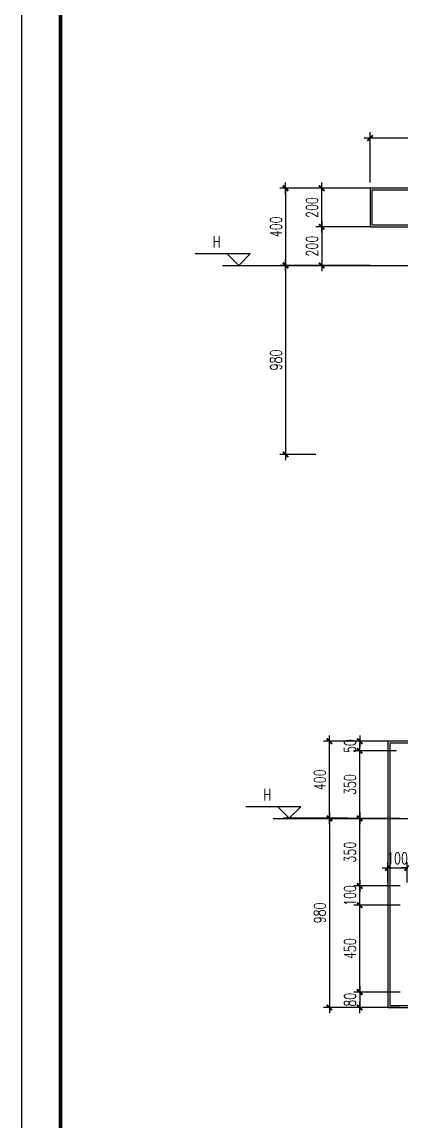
# Model space of a CAD drawing. Extents: x 1980812 to 2578970, y -669191 to 284498.
# Drawn here: x 2372276 to 2374243, y -400084 to -394388 of the extents above; entities that cross this region are included whole.
import ezdxf
from ezdxf.enums import TextEntityAlignment as Align

# ---------------------------------------------------------------- set-up
doc = ezdxf.new("R2010")
doc.units = 0
doc.header["$LTSCALE"] = 1000
doc.header["$MEASUREMENT"] = 0
doc.linetypes.add('DOTE', pattern=[2.42, 2, -0.2, 0.02, -0.2])
for name, color, linetype in [('DIM_ELEV', 3, 'Continuous'), ('dote', 1, 'DOTE'), ('TEXT', 7, 'Continuous'), ('TK', 1, 'Continuous'), ('详细标注', 231, 'Continuous'), ('铝板', 31, 'Continuous')]:
    doc.layers.add(name, color=color, linetype=linetype)
doc.styles.add('DIM_FONT', font='SIMPLEX', dxfattribs={"width": 0.7, "bigfont": 'GBCBIG'})
doc.styles.add('FSJ-SHX', font='txtw.shx', dxfattribs={"width": 0.75, "bigfont": 'hztxtw.shx'})
doc.dimstyles.new('DIMN20', dxfattribs={"dimscale": 0.2, "dimtxt": 300, "dimasz": 1, "dimexe": 150, "dimexo": 0, "dimgap": 100, "dimtad": 1, "dimdec": 0, "dimzin": 0, "dimdsep": 46, "dimtxsty": 'DIM_FONT', "dimblk1": '_DIMX', "dimblk2": '_DIMX', "dimsah": 1, "dimcen": 0.09, "dimclrd": 256, "dimclre": 256, "dimclrt": 7, "dimadec": 0, "dimazin": 0, "dimtfac": 1, "dimtdec": 0, "dimtix": 1, "dimtmove": 2, "dimatfit": 3, "dimldrblk": '_DIMX', "dimfxl": 150, "dimtolj": 1, "dimtzin": 0, "dimarcsym": 0})

# ---------------------------------------------------------------- blocks, each defined once
blk = doc.blocks.new('_DIMX')
blk.add_line((-150, 0), (150, 0))
at = {"const_width": 50}
blk.add_lwpolyline([(-70, -70), (70, 70)], dxfattribs=at)
blk = doc.blocks.new('*D2382')
at = {"layer": 'Defpoints', "color": 0, "transparency": 16777216}
for p in [(2374028.8, -398865.7, 0), (2374238.1, -398865.7, 0), (2374238.1, -398965.7, 0)]:
    blk.add_point(p, dxfattribs=at)
at = {"layer": '详细标注', "lineweight": -2, "transparency": 16777216}
for p, q in [((2374238.1, -398865.7, 0), (2373998.8, -398865.7, 0)), ((2374028.8, -398865.5, 0), (2374028.8, -398865.3, 0)), ((2374028.8, -398965.7, 0), (2374028.8, -398865.7, 0)), ((2374238.1, -398965.7, 0), (2373998.8, -398965.7, 0)), ((2374028.8, -398965.9, 0), (2374028.8, -398966.1, 0))]:
    blk.add_line(p, q, dxfattribs=at)
at = {"layer": '详细标注', "lineweight": -2, "transparency": 16777216, "xscale": 0.2, "yscale": 0.2, "zscale": 0.2}
for p, rotation in [((2374028.8, -398865.7, 0), 270), ((2374028.8, -398965.7, 0), 90)]:
    blk.add_blockref('_DIMX', p, dxfattribs=dict(at, rotation=rotation))
at = {"layer": '详细标注', "color": 7, "transparency": 16777216, "insert": (2373978.8, -398915.7, 0), "char_height": 60, "attachment_point": 5, "rotation": 90, "style": 'DIM_FONT'}
blk.add_mtext('\\A1;100', dxfattribs=at)
blk = doc.blocks.new('*D2383')
at = {"layer": 'Defpoints', "color": 0, "transparency": 16777216}
for p in [(2374028.8, -398515.7, 0), (2374238.1, -398515.7, 0), (2374238.1, -398865.7, 0)]:
    blk.add_point(p, dxfattribs=at)
at = {"layer": '详细标注', "lineweight": -2, "transparency": 16777216}
for p, q in [((2374238.1, -398515.7, 0), (2373998.8, -398515.7, 0)), ((2374028.8, -398865.5, 0), (2374028.8, -398515.9, 0)), ((2374238.1, -398865.7, 0), (2373998.8, -398865.7, 0))]:
    blk.add_line(p, q, dxfattribs=at)
at = {"layer": '详细标注', "lineweight": -2, "transparency": 16777216, "xscale": 0.2, "yscale": 0.2, "zscale": 0.2}
for p, rotation in [((2374028.8, -398515.7, 0), 90), ((2374028.8, -398865.7, 0), 270)]:
    blk.add_blockref('_DIMX', p, dxfattribs=dict(at, rotation=rotation))
at = {"layer": '详细标注', "color": 7, "transparency": 16777216, "insert": (2373978.8, -398690.7, 0), "char_height": 60, "attachment_point": 5, "rotation": 90, "style": 'DIM_FONT'}
blk.add_mtext('\\A1;350', dxfattribs=at)
blk = doc.blocks.new('*D2384')
at = {"layer": 'Defpoints', "color": 0, "transparency": 16777216}
for p in [(2374028.8, -398165.7, 0), (2374219.3, -398165.7, 0), (2374238.1, -398515.7, 0)]:
    blk.add_point(p, dxfattribs=at)
at = {"layer": '详细标注', "lineweight": -2, "transparency": 16777216}
for p, q in [((2374219.3, -398165.7, 0), (2373998.8, -398165.7, 0)), ((2374028.8, -398515.5, 0), (2374028.8, -398165.9, 0)), ((2374238.1, -398515.7, 0), (2373998.8, -398515.7, 0))]:
    blk.add_line(p, q, dxfattribs=at)
at = {"layer": '详细标注', "lineweight": -2, "transparency": 16777216, "xscale": 0.2, "yscale": 0.2, "zscale": 0.2}
for p, rotation in [((2374028.8, -398165.7, 0), 90), ((2374028.8, -398515.7, 0), 270)]:
    blk.add_blockref('_DIMX', p, dxfattribs=dict(at, rotation=rotation))
at = {"layer": '详细标注', "color": 7, "transparency": 16777216, "insert": (2373978.8, -398340.7, 0), "char_height": 60, "attachment_point": 5, "rotation": 90, "style": 'DIM_FONT'}
blk.add_mtext('\\A1;350', dxfattribs=at)
blk = doc.blocks.new('*D2385')
at = {"layer": 'Defpoints', "color": 0, "transparency": 16777216}
for p in [(2374028.8, -398965.7, 0), (2374238.1, -398965.7, 0), (2374238.1, -399415.7, 0)]:
    blk.add_point(p, dxfattribs=at)
at = {"layer": '详细标注', "lineweight": -2, "transparency": 16777216}
for p, q in [((2374238.1, -398965.7, 0), (2373998.8, -398965.7, 0)), ((2374028.8, -399415.5, 0), (2374028.8, -398965.9, 0)), ((2374238.1, -399415.7, 0), (2373998.8, -399415.7, 0))]:
    blk.add_line(p, q, dxfattribs=at)
at = {"layer": '详细标注', "lineweight": -2, "transparency": 16777216, "xscale": 0.2, "yscale": 0.2, "zscale": 0.2}
for p, rotation in [((2374028.8, -398965.7, 0), 90), ((2374028.8, -399415.7, 0), 270)]:
    blk.add_blockref('_DIMX', p, dxfattribs=dict(at, rotation=rotation))
at = {"layer": '详细标注', "color": 7, "transparency": 16777216, "insert": (2373978.8, -399190.7, 0), "char_height": 60, "attachment_point": 5, "rotation": 90, "style": 'DIM_FONT'}
blk.add_mtext('\\A1;450', dxfattribs=at)
blk = doc.blocks.new('*D2386')
at = {"layer": 'Defpoints', "color": 0, "transparency": 16777216}
for p in [(2374028.8, -398865.7, 0), (2374238.1, -398865.7, 0), (2374238.1, -398965.7, 0)]:
    blk.add_point(p, dxfattribs=at)
at = {"layer": '详细标注', "lineweight": -2, "transparency": 16777216}
for p, q in [((2374238.1, -398865.7, 0), (2373998.8, -398865.7, 0)), ((2374028.8, -398865.5, 0), (2374028.8, -398865.3, 0)), ((2374028.8, -398965.7, 0), (2374028.8, -398865.7, 0)), ((2374238.1, -398965.7, 0), (2373998.8, -398965.7, 0)), ((2374028.8, -398965.9, 0), (2374028.8, -398966.1, 0))]:
    blk.add_line(p, q, dxfattribs=at)
at = {"layer": '详细标注', "lineweight": -2, "transparency": 16777216, "xscale": 0.2, "yscale": 0.2, "zscale": 0.2}
for p, rotation in [((2374028.8, -398865.7, 0), 270), ((2374028.8, -398965.7, 0), 90)]:
    blk.add_blockref('_DIMX', p, dxfattribs=dict(at, rotation=rotation))
at = {"layer": '详细标注', "color": 7, "transparency": 16777216, "insert": (2373978.8, -398915.7, 0), "char_height": 60, "attachment_point": 5, "rotation": 90, "style": 'DIM_FONT'}
blk.add_mtext('\\A1;100', dxfattribs=at)
blk = doc.blocks.new('*D2387')
at = {"layer": 'Defpoints', "color": 0, "transparency": 16777216}
for p in [(2374028.8, -398515.7, 0), (2374238.1, -398515.7, 0), (2374238.1, -398865.7, 0)]:
    blk.add_point(p, dxfattribs=at)
at = {"layer": '详细标注', "lineweight": -2, "transparency": 16777216}
for p, q in [((2374238.1, -398515.7, 0), (2373998.8, -398515.7, 0)), ((2374028.8, -398865.5, 0), (2374028.8, -398515.9, 0)), ((2374238.1, -398865.7, 0), (2373998.8, -398865.7, 0))]:
    blk.add_line(p, q, dxfattribs=at)
at = {"layer": '详细标注', "lineweight": -2, "transparency": 16777216, "xscale": 0.2, "yscale": 0.2, "zscale": 0.2}
for p, rotation in [((2374028.8, -398515.7, 0), 90), ((2374028.8, -398865.7, 0), 270)]:
    blk.add_blockref('_DIMX', p, dxfattribs=dict(at, rotation=rotation))
at = {"layer": '详细标注', "color": 7, "transparency": 16777216, "insert": (2373978.8, -398690.7, 0), "char_height": 60, "attachment_point": 5, "rotation": 90, "style": 'DIM_FONT'}
blk.add_mtext('\\A1;350', dxfattribs=at)
blk = doc.blocks.new('*D2388')
at = {"layer": 'Defpoints', "color": 0, "transparency": 16777216}
for p in [(2373871.7, -398115.7, 0), (2374219.3, -398115.7, 0), (2374219.3, -398515.7, 0)]:
    blk.add_point(p, dxfattribs=at)
at = {"layer": '详细标注', "lineweight": -2, "transparency": 16777216}
for p, q in [((2374219.3, -398115.7, 0), (2373841.7, -398115.7, 0)), ((2373871.7, -398515.5, 0), (2373871.7, -398115.9, 0)), ((2374219.3, -398515.7, 0), (2373841.7, -398515.7, 0))]:
    blk.add_line(p, q, dxfattribs=at)
at = {"layer": '详细标注', "lineweight": -2, "transparency": 16777216, "xscale": 0.2, "yscale": 0.2, "zscale": 0.2}
for p, rotation in [((2373871.7, -398115.7, 0), 90), ((2373871.7, -398515.7, 0), 270)]:
    blk.add_blockref('_DIMX', p, dxfattribs=dict(at, rotation=rotation))
at = {"layer": '详细标注', "color": 7, "transparency": 16777216, "insert": (2373821.7, -398315.7, 0), "char_height": 60, "attachment_point": 5, "rotation": 90, "style": 'DIM_FONT'}
blk.add_mtext('\\A1;400', dxfattribs=at)
blk = doc.blocks.new('*D2391')
at = {"layer": 'Defpoints', "color": 0, "transparency": 16777216}
for p in [(2374219.3, -398515.7, 0), (2373871.7, -399495.7, 0), (2374219.3, -399495.7, 0)]:
    blk.add_point(p, dxfattribs=at)
at = {"layer": '详细标注', "lineweight": -2, "transparency": 16777216}
for p, q in [((2374219.3, -398515.7, 0), (2373841.7, -398515.7, 0)), ((2373871.7, -398515.9, 0), (2373871.7, -399495.5, 0)), ((2374219.3, -399495.7, 0), (2373841.7, -399495.7, 0))]:
    blk.add_line(p, q, dxfattribs=at)
at = {"layer": '详细标注', "lineweight": -2, "transparency": 16777216, "xscale": 0.2, "yscale": 0.2, "zscale": 0.2}
for p, rotation in [((2373871.7, -398515.7, 0), 90), ((2373871.7, -399495.7, 0), 270)]:
    blk.add_blockref('_DIMX', p, dxfattribs=dict(at, rotation=rotation))
at = {"layer": '详细标注', "color": 7, "transparency": 16777216, "insert": (2373821.7, -399005.7, 0), "char_height": 60, "attachment_point": 5, "rotation": 90, "style": 'DIM_FONT'}
blk.add_mtext('\\A1;980', dxfattribs=at)
blk = doc.blocks.new('*D2394')
at = {"layer": 'Defpoints', "color": 0, "transparency": 16777216}
for p in [(2374028.8, -398165.7, 0), (2374219.3, -398165.7, 0), (2374238.1, -398515.7, 0)]:
    blk.add_point(p, dxfattribs=at)
at = {"layer": '详细标注', "lineweight": -2, "transparency": 16777216}
for p, q in [((2374219.3, -398165.7, 0), (2373998.8, -398165.7, 0)), ((2374028.8, -398515.5, 0), (2374028.8, -398165.9, 0)), ((2374238.1, -398515.7, 0), (2373998.8, -398515.7, 0))]:
    blk.add_line(p, q, dxfattribs=at)
at = {"layer": '详细标注', "lineweight": -2, "transparency": 16777216, "xscale": 0.2, "yscale": 0.2, "zscale": 0.2}
for p, rotation in [((2374028.8, -398165.7, 0), 90), ((2374028.8, -398515.7, 0), 270)]:
    blk.add_blockref('_DIMX', p, dxfattribs=dict(at, rotation=rotation))
at = {"layer": '详细标注', "color": 7, "transparency": 16777216, "insert": (2373978.8, -398340.7, 0), "char_height": 60, "attachment_point": 5, "rotation": 90, "style": 'DIM_FONT'}
blk.add_mtext('\\A1;350', dxfattribs=at)
blk = doc.blocks.new('*D2372')
at = {"layer": 'Defpoints', "color": 0, "transparency": 16777216}
for p in [(2373801.5, -395249.7, 0), (2373644.3, -395649.7), (2373801.5, -395649.7)]:
    blk.add_point(p, dxfattribs=at)
at = {"layer": '详细标注', "lineweight": -2, "transparency": 16777216}
for p, q in [((2373801.5, -395249.7), (2373614.3, -395249.7)), ((2373644.3, -395249.9), (2373644.3, -395649.5)), ((2373801.5, -395649.7), (2373614.3, -395649.7))]:
    blk.add_line(p, q, dxfattribs=at)
at = {"layer": '详细标注', "lineweight": -2, "transparency": 16777216, "xscale": 0.2, "yscale": 0.2, "zscale": 0.2}
for p, rotation in [((2373644.3, -395249.7), 90), ((2373644.3, -395649.7), 270)]:
    blk.add_blockref('_DIMX', p, dxfattribs=dict(at, rotation=rotation))
at = {"layer": '详细标注', "color": 7, "transparency": 16777216, "insert": (2373594.3, -395449.7), "char_height": 60, "attachment_point": 5, "rotation": 90, "style": 'DIM_FONT'}
blk.add_mtext('\\A1;400', dxfattribs=at)
blk = doc.blocks.new('*D2373')
at = {"layer": 'Defpoints', "color": 0, "transparency": 16777216}
for p in [(2373801.5, -395649.7), (2373644.3, -396629.7), (2373801.5, -396629.7)]:
    blk.add_point(p, dxfattribs=at)
at = {"layer": '详细标注', "lineweight": -2, "transparency": 16777216}
for p, q in [((2373801.5, -395649.7), (2373614.3, -395649.7)), ((2373644.3, -395649.9), (2373644.3, -396629.5)), ((2373801.5, -396629.7), (2373614.3, -396629.7))]:
    blk.add_line(p, q, dxfattribs=at)
at = {"layer": '详细标注', "lineweight": -2, "transparency": 16777216, "xscale": 0.2, "yscale": 0.2, "zscale": 0.2}
for p, rotation in [((2373644.3, -395649.7), 90), ((2373644.3, -396629.7), 270)]:
    blk.add_blockref('_DIMX', p, dxfattribs=dict(at, rotation=rotation))
at = {"layer": '详细标注', "color": 7, "transparency": 16777216, "insert": (2373594.3, -396139.7), "char_height": 60, "attachment_point": 5, "rotation": 90, "style": 'DIM_FONT'}
blk.add_mtext('\\A1;980', dxfattribs=at)
blk = doc.blocks.new('*D2374')
at = {"layer": 'Defpoints', "color": 0, "transparency": 16777216}
for p in [(2374082.6, -394989.4), (2374082.6, -395219.7), (2374682.6, -395219.7)]:
    blk.add_point(p, dxfattribs=at)
at = {"layer": '详细标注', "lineweight": -2, "transparency": 16777216}
for p, q in [((2374082.6, -395219.7), (2374082.6, -394959.4)), ((2374682.4, -394989.4), (2374082.8, -394989.4)), ((2374682.6, -395219.7), (2374682.6, -394959.4))]:
    blk.add_line(p, q, dxfattribs=at)
at = {"layer": '详细标注', "lineweight": -2, "transparency": 16777216, "xscale": 0.2, "yscale": 0.2, "zscale": 0.2, "rotation": 180}
blk.add_blockref('_DIMX', (2374082.6, -394989.4), dxfattribs=at)
at = {"layer": '详细标注', "lineweight": -2, "transparency": 16777216, "xscale": 0.2, "yscale": 0.2, "zscale": 0.2}
blk.add_blockref('_DIMX', (2374682.6, -394989.4), dxfattribs=at)
at = {"layer": '详细标注', "color": 7, "transparency": 16777216, "insert": (2374382.6, -394939.4), "char_height": 60, "attachment_point": 5, "style": 'DIM_FONT'}
blk.add_mtext('\\A1;600', dxfattribs=at)
blk = doc.blocks.new('*D2220')
at = {"layer": 'Defpoints', "color": 0, "transparency": 16777216}
for p in [(2373831.5, -395249.7), (2374082.6, -395249.7), (2374082.6, -395449.7)]:
    blk.add_point(p, dxfattribs=at)
at = {"layer": '详细标注', "lineweight": -2, "transparency": 16777216}
for p, q in [((2374082.6, -395249.7), (2373801.5, -395249.7)), ((2373831.5, -395449.5), (2373831.5, -395249.9)), ((2374082.6, -395449.7), (2373801.5, -395449.7))]:
    blk.add_line(p, q, dxfattribs=at)
at = {"layer": '详细标注', "lineweight": -2, "transparency": 16777216, "xscale": 0.2, "yscale": 0.2, "zscale": 0.2}
for p, rotation in [((2373831.5, -395249.7), 90), ((2373831.5, -395449.7), 270)]:
    blk.add_blockref('_DIMX', p, dxfattribs=dict(at, rotation=rotation))
at = {"layer": '详细标注', "color": 7, "transparency": 16777216, "insert": (2373781.5, -395349.7), "char_height": 60, "attachment_point": 5, "rotation": 90, "style": 'DIM_FONT'}
blk.add_mtext('\\A1;200', dxfattribs=at)
blk = doc.blocks.new('*D2221')
at = {"layer": 'Defpoints', "color": 0, "transparency": 16777216}
for p in [(2374082.6, -395449.7), (2373831.5, -395649.7), (2374082.6, -395649.7)]:
    blk.add_point(p, dxfattribs=at)
at = {"layer": '详细标注', "lineweight": -2, "transparency": 16777216}
for p, q in [((2374082.6, -395449.7), (2373801.5, -395449.7)), ((2373831.5, -395449.9), (2373831.5, -395649.5)), ((2374082.6, -395649.7), (2373801.5, -395649.7))]:
    blk.add_line(p, q, dxfattribs=at)
at = {"layer": '详细标注', "lineweight": -2, "transparency": 16777216, "xscale": 0.2, "yscale": 0.2, "zscale": 0.2}
for p, rotation in [((2373831.5, -395449.7), 90), ((2373831.5, -395649.7), 270)]:
    blk.add_blockref('_DIMX', p, dxfattribs=dict(at, rotation=rotation))
at = {"layer": '详细标注', "color": 7, "transparency": 16777216, "insert": (2373781.5, -395549.7), "char_height": 60, "attachment_point": 5, "rotation": 90, "style": 'DIM_FONT'}
blk.add_mtext('\\A1;200', dxfattribs=at)
blk = doc.blocks.new('*D2118')
at = {"layer": 'Defpoints', "color": 0, "transparency": 16777216}
for p in [(2374238.1, -399415.7, 0), (2374028.8, -399495.7, 0), (2374238.1, -399495.7, 0)]:
    blk.add_point(p, dxfattribs=at)
at = {"layer": '详细标注', "lineweight": -2, "transparency": 16777216}
for p, q in [((2374238.1, -399415.7, 0), (2373998.8, -399415.7, 0)), ((2374028.8, -399415.5, 0), (2374028.8, -399415.3, 0)), ((2374028.8, -399415.7, 0), (2374028.8, -399495.7, 0)), ((2374238.1, -399495.7, 0), (2373998.8, -399495.7, 0)), ((2374028.8, -399495.9, 0), (2374028.8, -399496.1, 0))]:
    blk.add_line(p, q, dxfattribs=at)
at = {"layer": '详细标注', "lineweight": -2, "transparency": 16777216, "xscale": 0.2, "yscale": 0.2, "zscale": 0.2}
for p, rotation in [((2374028.8, -399415.7, 0), 270), ((2374028.8, -399495.7, 0), 90)]:
    blk.add_blockref('_DIMX', p, dxfattribs=dict(at, rotation=rotation))
at = {"layer": '详细标注', "color": 7, "transparency": 16777216, "insert": (2373978.8, -399455.7, 0), "char_height": 60, "attachment_point": 5, "rotation": 90, "style": 'DIM_FONT'}
blk.add_mtext('\\A1;80', dxfattribs=at)
blk = doc.blocks.new('*D2119')
at = {"layer": 'Defpoints', "color": 0, "transparency": 16777216}
for p in [(2374028.8, -398115.9, 0), (2374167, -398115.9, 0), (2374167, -398165.9, 0)]:
    blk.add_point(p, dxfattribs=at)
at = {"layer": '详细标注', "lineweight": -2, "transparency": 16777216}
for p, q in [((2374167, -398115.9, 0), (2373998.8, -398115.9, 0)), ((2374028.8, -398115.7, 0), (2374028.8, -398115.5, 0)), ((2374028.8, -398165.9, 0), (2374028.8, -398115.9, 0)), ((2374167, -398165.9, 0), (2373998.8, -398165.9, 0)), ((2374028.8, -398166.1, 0), (2374028.8, -398166.3, 0))]:
    blk.add_line(p, q, dxfattribs=at)
at = {"layer": '详细标注', "lineweight": -2, "transparency": 16777216, "xscale": 0.2, "yscale": 0.2, "zscale": 0.2}
for p, rotation in [((2374028.8, -398115.9, 0), 270), ((2374028.8, -398165.9, 0), 90)]:
    blk.add_blockref('_DIMX', p, dxfattribs=dict(at, rotation=rotation))
at = {"layer": '详细标注', "color": 7, "transparency": 16777216, "insert": (2373978.8, -398140.9, 0), "char_height": 60, "attachment_point": 5, "rotation": 90, "style": 'DIM_FONT'}
blk.add_mtext('\\A1;50', dxfattribs=at)
blk = doc.blocks.new('*D2121')
at = {"layer": 'Defpoints', "color": 0, "transparency": 16777216}
for p in [(2374275.1, -398772.6, 0), (2374175.1, -398848.2, 0), (2374275.1, -398848.2, 0)]:
    blk.add_point(p, dxfattribs=at)
at = {"layer": '详细标注', "lineweight": -2, "transparency": 16777216}
for p, q in [((2374175.1, -398848.2, 0), (2374175.1, -398742.6, 0)), ((2374275.1, -398848.2, 0), (2374275.1, -398742.6, 0)), ((2374174.9, -398772.6, 0), (2374174.7, -398772.6, 0)), ((2374175.1, -398772.6, 0), (2374275.1, -398772.6, 0)), ((2374275.3, -398772.6, 0), (2374275.5, -398772.6, 0))]:
    blk.add_line(p, q, dxfattribs=at)
at = {"layer": '详细标注', "lineweight": -2, "transparency": 16777216, "xscale": 0.2, "yscale": 0.2, "zscale": 0.2}
blk.add_blockref('_DIMX', (2374175.1, -398772.6, 0), dxfattribs=at)
at = {"layer": '详细标注', "lineweight": -2, "transparency": 16777216, "xscale": 0.2, "yscale": 0.2, "zscale": 0.2, "rotation": 180}
blk.add_blockref('_DIMX', (2374275.1, -398772.6, 0), dxfattribs=at)
at = {"layer": '详细标注', "color": 7, "transparency": 16777216, "insert": (2374225.1, -398722.6, 0), "char_height": 60, "attachment_point": 5, "style": 'DIM_FONT'}
blk.add_mtext('\\A1;100', dxfattribs=at)

msp = doc.modelspace()

# ---------------------------------------------------------------- linework, layer by layer
at = {"layer": 'DIM_ELEV'}
for p, q in [((2373460.9, -395589.9, 0), (2373175.7, -395589.9, 0)), ((2373400.9, -395649.9, 0), (2373340.9, -395589.9, 0)), ((2373400.9, -395649.9, 0), (2373460.9, -395589.9, 0)), ((2373723.4, -398455.3, 0), (2373438.3, -398455.3, 0)), ((2373663.4, -398515.3, 0), (2373603.4, -398455.3, 0)), ((2373663.4, -398515.3, 0), (2373723.4, -398455.3, 0)), ((2373966.2, -398515.3, 0), (2373633.4, -398515.3, 0))]:
    msp.add_line(p, q, dxfattribs=at)
at = {"layer": 'dote', "linetype": 'DOTE', "ltscale": 0.5}
for p, q in [((2373316.2, -395649.7, 0), (2377678.5, -395649.7, 0)), ((2373580.4, -398515.7, 0), (2377678.5, -398515.7, 0))]:
    msp.add_line(p, q, dxfattribs=at)
at = {"layer": 'TK'}
msp.add_lwpolyline([(2384155.9, -391502), (2384155.9, -408322), (2372275.9, -408322), (2372275.9, -391502)], close=True, dxfattribs=at)
at = {"layer": 'TK', "const_width": 20}
msp.add_lwpolyline([(2372475.9, -408122), (2383955.9, -408122), (2383955.9, -392002), (2372475.9, -392002)], close=True, dxfattribs=at)
at = {"layer": '铝板'}
for p, q in [((2374405.1, -398115.7, 0), (2374175.1, -398115.7, 0)), ((2374175.1, -398115.7, 0), (2374175.1, -399495.7, 0)), ((2374395.1, -398125.7, 0), (2374185.1, -398125.7, 0)), ((2374185.1, -398125.7, 0), (2374185.1, -399485.7, 0)), ((2374185.1, -399485.7, 0), (2374445.1, -399485.7, 0)), ((2374175.1, -399495.7, 0), (2374455.1, -399495.7, 0))]:
    msp.add_line(p, q, dxfattribs=at)
at = {"layer": '铝板', "elevation": 0}
for points in [[(2374682.6, -395249.7), (2374082.6, -395249.7), (2374082.6, -395449.7), (2374582.6, -395449.7), (2374582.6, -396629.7), (2374962.6, -396629.7)], [(2374682.6, -395259.7), (2374092.6, -395259.7), (2374092.6, -395439.7), (2374592.6, -395439.7), (2374592.6, -396619.7), (2374952.6, -396619.7)]]:
    msp.add_lwpolyline(points, dxfattribs=at)

# ---------------------------------------------------------------- texts
at = {"layer": 'TEXT', "style": 'FSJ-SHX', "width": 0.75}
for p in [(2373286.7, -395527.2, 0), (2373549.3, -398392.6, 0)]:
    msp.add_text('H', height=60, dxfattribs=at).set_placement(p, align=Align.MIDDLE)

# ---------------------------------------------------------------- dimensions: what is measured, and where the dimension line sits
at = {"layer": '详细标注'}
dim = msp.add_linear_dim(base=(2374082.6, -394989.4, 0), p1=(2374682.6, -395219.7, 0), p2=(2374082.6, -395219.7, 0), dimstyle='DIMN20', dxfattribs=at)
dim.commit()
dim.dimension.update_dxf_attribs({"geometry": '*D2374', "text_midpoint": (2374382.6, -394939.4, 0)})
for base, p1, p2, picture, middle in [((2373644.3, -395649.7, 0), (2373801.5, -395249.7, 0), (2373801.5, -395649.7, 0), '*D2372', (2373594.3, -395449.7, 0)), ((2373831.5, -395249.7, 0), (2374082.6, -395449.7, 0), (2374082.6, -395249.7, 0), '*D2220', (2373781.5, -395349.7, 0)), ((2373831.5, -395649.7, 0), (2374082.6, -395449.7, 0), (2374082.6, -395649.7, 0), '*D2221', (2373781.5, -395549.7, 0)), ((2373644.3, -396629.7, 0), (2373801.5, -395649.7, 0), (2373801.5, -396629.7, 0), '*D2373', (2373594.3, -396139.7, 0)), ((2373871.7, -398115.7, 0), (2374219.3, -398515.7, 0), (2374219.3, -398115.7, 0), '*D2388', (2373821.7, -398315.7, 0)), ((2374028.8, -398165.7, 0), (2374238.1, -398515.7, 0), (2374219.3, -398165.7, 0), '*D2384', (2373978.8, -398340.7, 0)), ((2374028.8, -398165.7, 0), (2374238.1, -398515.7, 0), (2374219.3, -398165.7, 0), '*D2394', (2373978.8, -398340.7, 0)), ((2373871.7, -399495.7, 0), (2374219.3, -398515.7, 0), (2374219.3, -399495.7, 0), '*D2391', (2373821.7, -399005.7, 0)), ((2374028.8, -398515.7, 0), (2374238.1, -398865.7, 0), (2374238.1, -398515.7, 0), '*D2383', (2373978.8, -398690.7, 0)), ((2374028.8, -398515.7, 0), (2374238.1, -398865.7, 0), (2374238.1, -398515.7, 0), '*D2387', (2373978.8, -398690.7, 0)), ((2374028.8, -398865.7, 0), (2374238.1, -398965.7, 0), (2374238.1, -398865.7, 0), '*D2382', (2373978.8, -398915.7, 0)), ((2374028.8, -398865.7, 0), (2374238.1, -398965.7, 0), (2374238.1, -398865.7, 0), '*D2386', (2373978.8, -398915.7, 0)), ((2374028.8, -398965.7, 0), (2374238.1, -399415.7, 0), (2374238.1, -398965.7, 0), '*D2385', (2373978.8, -399190.7, 0))]:
    dim = msp.add_linear_dim(base=base, p1=p1, p2=p2, angle=90, dimstyle='DIMN20', dxfattribs=at)
    dim.commit()
    dim.dimension.update_dxf_attribs({"geometry": picture, "text_midpoint": middle})
for p1, p2, distance, picture, middle in [((2374167, -398165.9, 0), (2374167, -398115.9, 0), 138.2, '*D2119', (2373978.8, -398140.9, 0)), ((2374175.1, -398848.2, 0), (2374275.1, -398848.2, 0), 75.7, '*D2121', (2374225.1, -398722.6, 0)), ((2374238.1, -399415.7, 0), (2374238.1, -399495.7, 0), -209.3, '*D2118', (2373978.8, -399455.7, 0))]:
    dim = msp.add_aligned_dim(p1=p1, p2=p2, distance=distance, dimstyle='DIMN20', dxfattribs=at)
    dim.commit()
    dim.dimension.update_dxf_attribs({"geometry": picture, "text_midpoint": middle})

doc.saveas('drawing.dxf')
